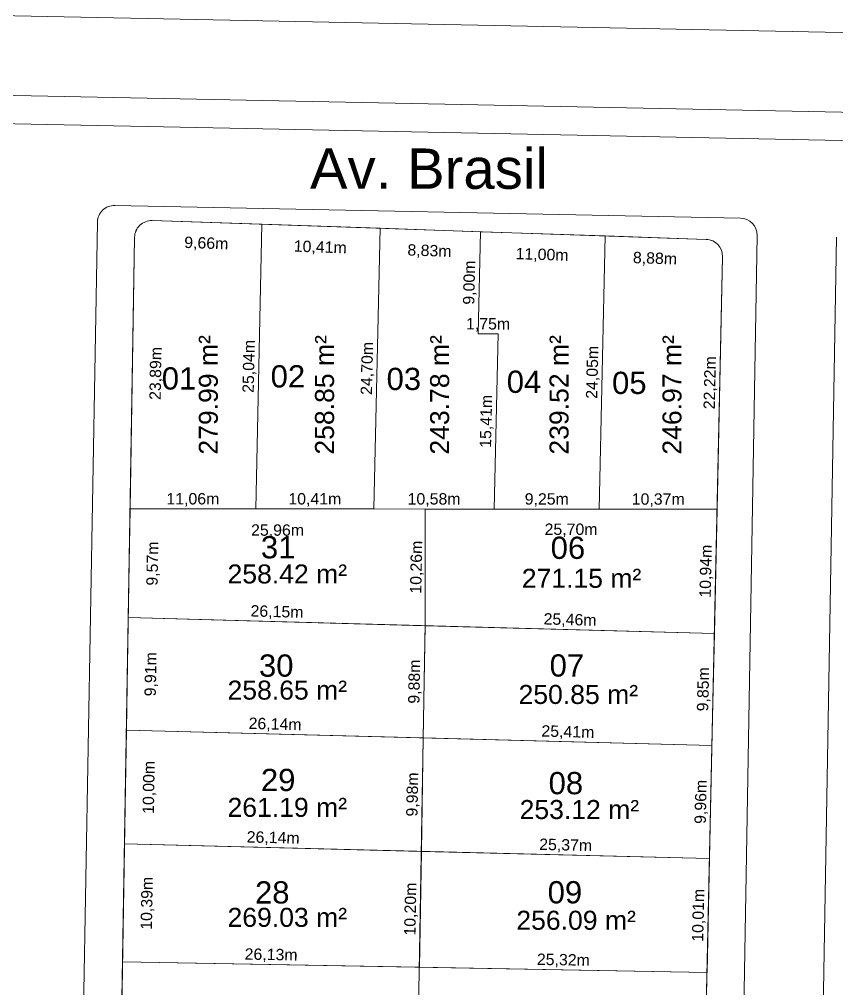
# Model space of a CAD drawing. Header units: metres. Extents: x 3808 to 8215, y 2374 to 6187.
# Drawn here: x 5280 to 5351.9, y 4895.7 to 4981 of the extents above; entities that cross this region are included whole.
import ezdxf
from ezdxf.enums import TextEntityAlignment as Align

# ---------------------------------------------------------------- set-up
doc = ezdxf.new("R2010")
doc.units = ezdxf.units.M
for name, color, linetype in [('Areas Lotes', 1, 'Continuous'), ('Calçada', 8, 'Continuous'), ('COTAS', 7, 'Continuous'), ('Lote', 7, 'Continuous'), ('Nome das Ruas', 7, 'Continuous'), ('Nº Lote', 7, 'Continuous'), ('quadras', 7, 'Continuous')]:
    doc.layers.add(name, color=color, linetype=linetype)
doc.styles.add('Arial', font='arial.ttf')
doc.dimstyles.new('Copy(2) of ISO-25', dxfattribs={"dimtxt": 1, "dimasz": 2.5, "dimexe": 1.25, "dimexo": 0.625, "dimgap": 0.2, "dimtad": 1, "dimtoh": 1, "dimlfac": 1, "dimzin": 1, "dimtxsty": 'Arial', "dimblk": 'NONE', "dimcen": 0, "dimse1": 1, "dimse2": 1, "dimsd1": 1, "dimsd2": 1, "dimclrt": 256, "dimaunit": 1, "dimadec": 3, "dimazin": 0, "dimtfac": 1, "dimtmove": 0, "dimatfit": 3, "dimldrblk": 'NONE', "dimfxl": 1, "dimtolj": 1, "dimtzin": 0, "dimarcsym": 0})

# ---------------------------------------------------------------- blocks, each defined once
blk = doc.blocks.new('*D6640')
at = {"layer": 'Defpoints', "color": 0, "linetype": 'Continuous', "transparency": 16777216}
for p in [(5341.841, 4960.071), (5341.357, 4937.856), (5341.357, 4937.856)]:
    blk.add_point(p, dxfattribs=at)
at = {"layer": 'COTAS', "linetype": 'Continuous', "lineweight": 5, "transparency": 16777216, "insert": (5340.799, 4948.981), "char_height": 1, "attachment_point": 5, "rotation": 88.75238, "style": 'Arial'}
blk.add_mtext('\\A1;22,22m', dxfattribs=at)
blk = doc.blocks.new('_None')
blk = doc.blocks.new('*D6641')
at = {"layer": 'Defpoints', "color": 0, "linetype": 'Continuous', "transparency": 16777216}
for p in [(5341.357, 4937.856), (5341.119, 4926.916), (5341.119, 4926.916)]:
    blk.add_point(p, dxfattribs=at)
at = {"layer": 'COTAS', "linetype": 'Continuous', "lineweight": 5, "transparency": 16777216, "insert": (5340.438, 4932.403), "char_height": 1, "attachment_point": 5, "rotation": 88.75238, "style": 'Arial'}
blk.add_mtext('\\A1;10,94m', dxfattribs=at)
blk = doc.blocks.new('*D6642')
at = {"layer": 'Defpoints', "color": 0, "linetype": 'Continuous', "transparency": 16777216}
for p in [(5341.119, 4926.916), (5340.905, 4917.069), (5340.905, 4917.069)]:
    blk.add_point(p, dxfattribs=at)
at = {"layer": 'COTAS', "linetype": 'Continuous', "lineweight": 5, "transparency": 16777216, "insert": (5340.211, 4922.01), "char_height": 1, "attachment_point": 5, "rotation": 88.75238, "style": 'Arial'}
blk.add_mtext('\\A1;9,85m', dxfattribs=at)
blk = doc.blocks.new('*D6643')
at = {"layer": 'Defpoints', "color": 0, "linetype": 'Continuous', "transparency": 16777216}
for p in [(5340.905, 4917.069), (5340.688, 4907.112), (5340.688, 4907.112)]:
    blk.add_point(p, dxfattribs=at)
at = {"layer": 'COTAS', "linetype": 'Continuous', "lineweight": 5, "transparency": 16777216, "insert": (5339.996, 4912.108), "char_height": 1, "attachment_point": 5, "rotation": 88.75238, "style": 'Arial'}
blk.add_mtext('\\A1;9,96m', dxfattribs=at)
blk = doc.blocks.new('*D6644')
at = {"layer": 'Defpoints', "color": 0, "linetype": 'Continuous', "transparency": 16777216}
for p in [(5340.688, 4907.112), (5340.47, 4897.103), (5340.47, 4897.103)]:
    blk.add_point(p, dxfattribs=at)
at = {"layer": 'COTAS', "linetype": 'Continuous', "lineweight": 5, "transparency": 16777216, "insert": (5339.778, 4902.125), "char_height": 1, "attachment_point": 5, "rotation": 88.75238, "style": 'Arial'}
blk.add_mtext('\\A1;10,01m', dxfattribs=at)
blk = doc.blocks.new('*D6645')
at = {"layer": 'Defpoints', "color": 0, "linetype": 'Continuous', "transparency": 16777216}
for p in [(5340.47, 4897.103), (5340.04, 4877.382), (5340.04, 4877.382)]:
    blk.add_point(p, dxfattribs=at)
at = {"layer": 'COTAS', "linetype": 'Continuous', "lineweight": 5, "transparency": 16777216, "insert": (5339.454, 4887.26), "char_height": 1, "attachment_point": 5, "rotation": 88.75238, "style": 'Arial'}
blk.add_mtext('\\A1;19,73m', dxfattribs=at)
blk = doc.blocks.new('*D6664')
at = {"layer": 'Defpoints', "color": 0, "linetype": 'Continuous', "transparency": 16777216}
for p in [(5289.03, 4898.024), (5291.964, 4897.975), (5288.703, 4878.365)]:
    blk.add_point(p, dxfattribs=at)
at = {"layer": 'COTAS', "linetype": 'Continuous', "lineweight": 5, "transparency": 16777216, "insert": (5291, 4888.159), "char_height": 1, "attachment_point": 5, "rotation": 89.05083, "style": 'Arial'}
blk.add_mtext('\\A1;19,66m', dxfattribs=at)
blk = doc.blocks.new('*D6665')
at = {"layer": 'Defpoints', "color": 0, "linetype": 'Continuous', "transparency": 16777216}
for p in [(5289.203, 4908.414), (5292.136, 4908.365), (5289.03, 4898.024)]:
    blk.add_point(p, dxfattribs=at)
at = {"layer": 'COTAS', "linetype": 'Continuous', "lineweight": 5, "transparency": 16777216, "insert": (5291.249, 4903.183), "char_height": 1, "attachment_point": 5, "rotation": 89.05083, "style": 'Arial'}
blk.add_mtext('\\A1;10,39m', dxfattribs=at)
blk = doc.blocks.new('*D6666')
at = {"layer": 'Defpoints', "color": 0, "linetype": 'Continuous', "transparency": 16777216}
for p in [(5289.369, 4918.416), (5292.301, 4918.368), (5289.203, 4908.414)]:
    blk.add_point(p, dxfattribs=at)
at = {"layer": 'COTAS', "linetype": 'Continuous', "lineweight": 5, "transparency": 16777216, "insert": (5291.418, 4913.38), "char_height": 1, "attachment_point": 5, "rotation": 89.05083, "style": 'Arial'}
blk.add_mtext('\\A1;10,00m', dxfattribs=at)
blk = doc.blocks.new('*D6667')
at = {"layer": 'Defpoints', "color": 0, "linetype": 'Continuous', "transparency": 16777216}
for p in [(5289.534, 4928.323), (5292.466, 4928.274), (5289.369, 4918.416)]:
    blk.add_point(p, dxfattribs=at)
at = {"layer": 'COTAS', "linetype": 'Continuous', "lineweight": 5, "transparency": 16777216, "insert": (5291.583, 4923.334), "char_height": 1, "attachment_point": 5, "rotation": 89.05083, "style": 'Arial'}
blk.add_mtext('\\A1;9,91m', dxfattribs=at)
blk = doc.blocks.new('*D6668')
at = {"layer": 'Defpoints', "color": 0, "linetype": 'Continuous', "transparency": 16777216}
for p in [(5289.693, 4937.894), (5292.624, 4937.845), (5289.534, 4928.323)]:
    blk.add_point(p, dxfattribs=at)
at = {"layer": 'COTAS', "linetype": 'Continuous', "lineweight": 5, "transparency": 16777216, "insert": (5291.744, 4933.073), "char_height": 1, "attachment_point": 5, "rotation": 89.05083, "style": 'Arial'}
blk.add_mtext('\\A1;9,57m', dxfattribs=at)
blk = doc.blocks.new('*D6669')
at = {"layer": 'Defpoints', "color": 0, "linetype": 'Continuous', "transparency": 16777216}
for p in [(5290.09, 4961.777), (5293.02, 4961.728), (5289.693, 4937.894)]:
    blk.add_point(p, dxfattribs=at)
at = {"layer": 'COTAS', "linetype": 'Continuous', "lineweight": 5, "transparency": 16777216, "insert": (5292.021, 4949.8), "char_height": 1, "attachment_point": 5, "rotation": 89.05083, "style": 'Arial'}
blk.add_mtext('\\A1;23,89m', dxfattribs=at)
blk = doc.blocks.new('*D6670')
at = {"layer": 'Defpoints', "color": 0, "linetype": 'Continuous', "transparency": 16777216}
for p in [(5291.64, 4963.251), (5301.293, 4962.924), (5301.202, 4960.227)]:
    blk.add_point(p, dxfattribs=at)
at = {"layer": 'COTAS', "linetype": 'Continuous', "lineweight": 5, "transparency": 16777216, "insert": (5296.402, 4961.19), "char_height": 1, "attachment_point": 5, "rotation": 358.06431, "style": 'Arial'}
blk.add_mtext('\\A1;9,66m', dxfattribs=at)
blk = doc.blocks.new('*D6671')
at = {"layer": 'Defpoints', "color": 0, "linetype": 'Continuous', "transparency": 16777216}
for p in [(5301.293, 4962.924), (5311.695, 4962.573), (5311.604, 4959.875)]:
    blk.add_point(p, dxfattribs=at)
at = {"layer": 'COTAS', "linetype": 'Continuous', "lineweight": 5, "transparency": 16777216, "insert": (5306.43, 4960.851), "char_height": 1, "attachment_point": 5, "rotation": 358.06431, "style": 'Arial'}
blk.add_mtext('\\A1;10,41m', dxfattribs=at)
blk = doc.blocks.new('*D6672')
at = {"layer": 'Defpoints', "color": 0, "linetype": 'Continuous', "transparency": 16777216}
for p in [(5311.695, 4962.573), (5320.521, 4962.275), (5320.43, 4959.577)]:
    blk.add_point(p, dxfattribs=at)
at = {"layer": 'COTAS', "linetype": 'Continuous', "lineweight": 5, "transparency": 16777216, "insert": (5316.044, 4960.526), "char_height": 1, "attachment_point": 5, "rotation": 358.06431, "style": 'Arial'}
blk.add_mtext('\\A1;8,83m', dxfattribs=at)
blk = doc.blocks.new('*D6673')
at = {"layer": 'Defpoints', "color": 0, "linetype": 'Continuous', "transparency": 16777216}
for p in [(5320.521, 4962.275), (5331.514, 4961.903), (5331.423, 4959.205)]:
    blk.add_point(p, dxfattribs=at)
at = {"layer": 'COTAS', "linetype": 'Continuous', "lineweight": 5, "transparency": 16777216, "insert": (5325.953, 4960.191), "char_height": 1, "attachment_point": 5, "rotation": 358.06431, "style": 'Arial'}
blk.add_mtext('\\A1;11,00m', dxfattribs=at)
blk = doc.blocks.new('*D6674')
at = {"layer": 'Defpoints', "color": 0, "linetype": 'Continuous', "transparency": 16777216}
for p in [(5331.514, 4961.903), (5340.392, 4961.603), (5340.301, 4958.905)]:
    blk.add_point(p, dxfattribs=at)
at = {"layer": 'COTAS', "linetype": 'Continuous', "lineweight": 5, "transparency": 16777216, "insert": (5335.889, 4959.856), "char_height": 1, "attachment_point": 5, "rotation": 358.06431, "style": 'Arial'}
blk.add_mtext('\\A1;8,88m', dxfattribs=at)
blk = doc.blocks.new('*D6675')
at = {"layer": 'Defpoints', "color": 0, "linetype": 'Continuous', "transparency": 16777216}
for p in [(5331.514, 4961.903), (5330.991, 4937.863), (5330.991, 4937.863)]:
    blk.add_point(p, dxfattribs=at)
at = {"layer": 'COTAS', "linetype": 'Continuous', "lineweight": 5, "transparency": 16777216, "insert": (5330.452, 4949.901), "char_height": 1, "attachment_point": 5, "rotation": 88.75238, "style": 'Arial'}
blk.add_mtext('\\A1;24,05m', dxfattribs=at)
blk = doc.blocks.new('*D6676')
at = {"layer": 'Defpoints', "color": 0, "linetype": 'Continuous', "transparency": 16777216}
for p in [(5322.075, 4953.276), (5321.739, 4937.87), (5321.739, 4937.87)]:
    blk.add_point(p, dxfattribs=at)
at = {"layer": 'COTAS', "linetype": 'Continuous', "lineweight": 5, "transparency": 16777216, "insert": (5321.106, 4945.59), "char_height": 1, "attachment_point": 5, "rotation": 88.75238, "style": 'Arial'}
blk.add_mtext('\\A1;15,41m', dxfattribs=at)
blk = doc.blocks.new('*D6677')
at = {"layer": 'Defpoints', "color": 0, "linetype": 'Continuous', "transparency": 16777216}
for p in [(5320.521, 4962.275), (5320.521, 4962.275), (5320.325, 4953.277)]:
    blk.add_point(p, dxfattribs=at)
at = {"layer": 'COTAS', "linetype": 'Continuous', "lineweight": 5, "transparency": 16777216, "insert": (5319.622, 4957.793), "char_height": 1, "attachment_point": 5, "rotation": 88.75238, "style": 'Arial'}
blk.add_mtext('\\A1;9,00m', dxfattribs=at)
blk = doc.blocks.new('*D6678')
at = {"layer": 'Defpoints', "color": 0, "linetype": 'Continuous', "transparency": 16777216}
for p in [(5311.695, 4962.573), (5311.695, 4962.573), (5311.157, 4937.878)]:
    blk.add_point(p, dxfattribs=at)
at = {"layer": 'COTAS', "linetype": 'Continuous', "lineweight": 5, "transparency": 16777216, "insert": (5310.625, 4950.243), "char_height": 1, "attachment_point": 5, "rotation": 88.75238, "style": 'Arial'}
blk.add_mtext('\\A1;24,70m', dxfattribs=at)
blk = doc.blocks.new('*D6679')
at = {"layer": 'Defpoints', "color": 0, "linetype": 'Continuous', "transparency": 16777216}
for p in [(5301.293, 4962.924), (5301.293, 4962.924), (5300.748, 4937.885)]:
    blk.add_point(p, dxfattribs=at)
at = {"layer": 'COTAS', "linetype": 'Continuous', "lineweight": 5, "transparency": 16777216, "insert": (5300.22, 4950.422), "char_height": 1, "attachment_point": 5, "rotation": 88.75238, "style": 'Arial'}
blk.add_mtext('\\A1;25,04m', dxfattribs=at)
blk = doc.blocks.new('*D6680')
at = {"layer": 'Defpoints', "color": 0, "linetype": 'Continuous', "transparency": 16777216}
for p in [(5289.693, 4937.894), (5315.657, 4937.875), (5315.655, 4935.12)]:
    blk.add_point(p, dxfattribs=at)
at = {"layer": 'COTAS', "linetype": 'Continuous', "lineweight": 5, "transparency": 16777216, "insert": (5302.673, 4935.93), "char_height": 1, "attachment_point": 5, "rotation": 359.958, "style": 'Arial'}
blk.add_mtext('\\A1;25,96m', dxfattribs=at)
blk = doc.blocks.new('*D6681')
at = {"layer": 'Defpoints', "color": 0, "linetype": 'Continuous', "transparency": 16777216}
for p in [(5321.739, 4937.87), (5321.739, 4937.87), (5330.991, 4937.863)]:
    blk.add_point(p, dxfattribs=at)
at = {"layer": 'COTAS', "linetype": 'Continuous', "lineweight": 5, "transparency": 16777216, "insert": (5326.366, 4938.668), "char_height": 1, "attachment_point": 5, "rotation": 359.958, "style": 'Arial'}
blk.add_mtext('\\A1;9,25m', dxfattribs=at)
blk = doc.blocks.new('*D6682')
at = {"layer": 'Defpoints', "color": 0, "linetype": 'Continuous', "transparency": 16777216}
for p in [(5330.991, 4937.863), (5341.357, 4937.856), (5341.357, 4937.856)]:
    blk.add_point(p, dxfattribs=at)
at = {"layer": 'COTAS', "linetype": 'Continuous', "lineweight": 5, "transparency": 16777216, "insert": (5336.175, 4938.66), "char_height": 1, "attachment_point": 5, "rotation": 359.958, "style": 'Arial'}
blk.add_mtext('\\A1;10,37m', dxfattribs=at)
blk = doc.blocks.new('*D6683')
at = {"layer": 'Defpoints', "color": 0, "linetype": 'Continuous', "transparency": 16777216}
for p in [(5311.157, 4937.878), (5311.157, 4937.878), (5321.739, 4937.87)]:
    blk.add_point(p, dxfattribs=at)
at = {"layer": 'COTAS', "linetype": 'Continuous', "lineweight": 5, "transparency": 16777216, "insert": (5316.449, 4938.675), "char_height": 1, "attachment_point": 5, "rotation": 359.958, "style": 'Arial'}
blk.add_mtext('\\A1;10,58m', dxfattribs=at)
blk = doc.blocks.new('*D6684')
at = {"layer": 'Defpoints', "color": 0, "linetype": 'Continuous', "transparency": 16777216}
for p in [(5289.693, 4937.894), (5300.748, 4937.894), (5300.748, 4937.885)]:
    blk.add_point(p, dxfattribs=at)
at = {"layer": 'COTAS', "linetype": 'Continuous', "lineweight": 5, "transparency": 16777216, "insert": (5295.22, 4938.686), "char_height": 1, "attachment_point": 5, "style": 'Arial'}
blk.add_mtext('\\A1;11,06m', dxfattribs=at)
blk = doc.blocks.new('*D6685')
at = {"layer": 'Defpoints', "color": 0, "linetype": 'Continuous', "transparency": 16777216}
for p in [(5300.748, 4937.885), (5311.157, 4937.885), (5311.157, 4937.878)]:
    blk.add_point(p, dxfattribs=at)
at = {"layer": 'COTAS', "linetype": 'Continuous', "lineweight": 5, "transparency": 16777216, "insert": (5305.953, 4938.679), "char_height": 1, "attachment_point": 5, "style": 'Arial'}
blk.add_mtext('\\A1;10,41m', dxfattribs=at)
blk = doc.blocks.new('*D6686')
at = {"layer": 'Defpoints', "color": 0, "linetype": 'Continuous', "transparency": 16777216}
for p in [(5315.657, 4937.875), (5341.357, 4937.856), (5341.355, 4935.193)]:
    blk.add_point(p, dxfattribs=at)
at = {"layer": 'COTAS', "linetype": 'Continuous', "lineweight": 5, "transparency": 16777216, "insert": (5328.506, 4936.003), "char_height": 1, "attachment_point": 5, "rotation": 359.958, "style": 'Arial'}
blk.add_mtext('\\A1;25,70m', dxfattribs=at)
blk = doc.blocks.new('*D6687')
at = {"layer": 'Defpoints', "color": 0, "linetype": 'Continuous', "transparency": 16777216}
for p in [(5289.534, 4928.323), (5289.534, 4928.323), (5315.673, 4927.61)]:
    blk.add_point(p, dxfattribs=at)
at = {"layer": 'COTAS', "linetype": 'Continuous', "lineweight": 5, "transparency": 16777216, "insert": (5302.625, 4928.767), "char_height": 1, "attachment_point": 5, "rotation": 358.43775, "style": 'Arial'}
blk.add_mtext('\\A1;26,15m', dxfattribs=at)
blk = doc.blocks.new('*D6752')
at = {"layer": 'Defpoints', "color": 0, "linetype": 'Continuous', "transparency": 16777216}
for p in [(5315.155, 4897.556), (5315.426, 4897.551), (5314.816, 4877.865)]:
    blk.add_point(p, dxfattribs=at)
at = {"layer": 'COTAS', "linetype": 'Continuous', "lineweight": 5, "transparency": 16777216, "insert": (5314.34, 4881.021), "char_height": 1, "attachment_point": 5, "rotation": 89.01298, "style": 'Arial'}
blk.add_mtext('\\A1;19,69m', dxfattribs=at)
blk = doc.blocks.new('*D6760')
at = {"layer": 'Defpoints', "color": 0, "linetype": 'Continuous', "transparency": 16777216}
for p in [(5315.331, 4907.753), (5315.331, 4907.753), (5315.155, 4897.556)]:
    blk.add_point(p, dxfattribs=at)
at = {"layer": 'COTAS', "linetype": 'Continuous', "lineweight": 5, "transparency": 16777216, "insert": (5314.442, 4902.668), "char_height": 1, "attachment_point": 5, "rotation": 89.01298, "style": 'Arial'}
blk.add_mtext('\\A1;10,20m', dxfattribs=at)
blk = doc.blocks.new('*D6761')
at = {"layer": 'Defpoints', "color": 0, "linetype": 'Continuous', "transparency": 16777216}
for p in [(5315.503, 4917.733), (5315.503, 4917.733), (5315.331, 4907.753)]:
    blk.add_point(p, dxfattribs=at)
at = {"layer": 'COTAS', "linetype": 'Continuous', "lineweight": 5, "transparency": 16777216, "insert": (5314.616, 4912.757), "char_height": 1, "attachment_point": 5, "rotation": 89.01298, "style": 'Arial'}
blk.add_mtext('\\A1;9,98m', dxfattribs=at)
blk = doc.blocks.new('*D6762')
at = {"layer": 'Defpoints', "color": 0, "linetype": 'Continuous', "transparency": 16777216}
for p in [(5315.673, 4927.61), (5315.673, 4927.61), (5315.503, 4917.733)]:
    blk.add_point(p, dxfattribs=at)
at = {"layer": 'COTAS', "linetype": 'Continuous', "lineweight": 5, "transparency": 16777216, "insert": (5314.787, 4922.685), "char_height": 1, "attachment_point": 5, "rotation": 89.01298, "style": 'Arial'}
blk.add_mtext('\\A1;9,88m', dxfattribs=at)
blk = doc.blocks.new('*D6763')
at = {"layer": 'Defpoints', "color": 0, "linetype": 'Continuous', "transparency": 16777216}
for p in [(5315.673, 4937.875), (5315.85, 4937.871), (5315.673, 4927.61)]:
    blk.add_point(p, dxfattribs=at)
at = {"layer": 'COTAS', "linetype": 'Continuous', "lineweight": 5, "transparency": 16777216, "insert": (5314.96, 4932.755), "char_height": 1, "attachment_point": 5, "rotation": 89.01298, "style": 'Arial'}
blk.add_mtext('\\A1;10,26m', dxfattribs=at)
blk = doc.blocks.new('*D6764')
at = {"layer": 'Defpoints', "color": 0, "linetype": 'Continuous', "transparency": 16777216}
for p in [(5320.325, 4953.277), (5322.075, 4953.276), (5322.075, 4953.276)]:
    blk.add_point(p, dxfattribs=at)
at = {"layer": 'COTAS', "linetype": 'Continuous', "lineweight": 5, "transparency": 16777216, "insert": (5321.2, 4954.077), "char_height": 1, "attachment_point": 5, "rotation": 359.958, "style": 'Arial'}
blk.add_mtext('\\A1;1,75m', dxfattribs=at)
blk = doc.blocks.new('*D7662')
at = {"layer": 'Defpoints', "color": 0, "linetype": 'Continuous', "transparency": 16777216}
for p in [(5289.03, 4898.024), (5289.03, 4898.024), (5315.155, 4897.556)]:
    blk.add_point(p, dxfattribs=at)
at = {"layer": 'COTAS', "linetype": 'Continuous', "lineweight": 5, "transparency": 16777216, "insert": (5302.107, 4898.591), "char_height": 1, "attachment_point": 5, "rotation": 358.9742, "style": 'Arial'}
blk.add_mtext('\\A1;26,13m', dxfattribs=at)
blk = doc.blocks.new('*D7663')
at = {"layer": 'Defpoints', "color": 0, "linetype": 'Continuous', "transparency": 16777216}
for p in [(5315.155, 4897.556), (5340.47, 4897.103), (5340.47, 4897.103)]:
    blk.add_point(p, dxfattribs=at)
at = {"layer": 'COTAS', "linetype": 'Continuous', "lineweight": 5, "transparency": 16777216, "insert": (5327.827, 4898.13), "char_height": 1, "attachment_point": 5, "rotation": 358.9742, "style": 'Arial'}
blk.add_mtext('\\A1;25,32m', dxfattribs=at)
blk = doc.blocks.new('*D7664')
at = {"layer": 'Defpoints', "color": 0, "linetype": 'Continuous', "transparency": 16777216}
for p in [(5315.331, 4907.753), (5315.331, 4907.753), (5340.688, 4907.112)]:
    blk.add_point(p, dxfattribs=at)
at = {"layer": 'COTAS', "linetype": 'Continuous', "lineweight": 5, "transparency": 16777216, "insert": (5328.03, 4908.233), "char_height": 1, "attachment_point": 5, "rotation": 358.55196, "style": 'Arial'}
blk.add_mtext('\\A1;25,37m', dxfattribs=at)
blk = doc.blocks.new('*D7665')
at = {"layer": 'Defpoints', "color": 0, "linetype": 'Continuous', "transparency": 16777216}
for p in [(5289.203, 4908.414), (5289.203, 4908.414), (5315.331, 4907.753)]:
    blk.add_point(p, dxfattribs=at)
at = {"layer": 'COTAS', "linetype": 'Continuous', "lineweight": 5, "transparency": 16777216, "insert": (5302.287, 4908.884), "char_height": 1, "attachment_point": 5, "rotation": 358.55196, "style": 'Arial'}
blk.add_mtext('\\A1;26,14m', dxfattribs=at)
blk = doc.blocks.new('*D7666')
at = {"layer": 'Defpoints', "color": 0, "linetype": 'Continuous', "transparency": 16777216}
for p in [(5289.369, 4918.416), (5289.369, 4918.416), (5315.503, 4917.733)]:
    blk.add_point(p, dxfattribs=at)
at = {"layer": 'COTAS', "linetype": 'Continuous', "lineweight": 5, "transparency": 16777216, "insert": (5302.457, 4918.875), "char_height": 1, "attachment_point": 5, "rotation": 358.50284, "style": 'Arial'}
blk.add_mtext('\\A1;26,14m', dxfattribs=at)
blk = doc.blocks.new('*D7667')
at = {"layer": 'Defpoints', "color": 0, "linetype": 'Continuous', "transparency": 16777216}
for p in [(5315.503, 4917.733), (5340.905, 4917.069), (5340.905, 4917.069)]:
    blk.add_point(p, dxfattribs=at)
at = {"layer": 'COTAS', "linetype": 'Continuous', "lineweight": 5, "transparency": 16777216, "insert": (5328.225, 4918.202), "char_height": 1, "attachment_point": 5, "rotation": 358.50284, "style": 'Arial'}
blk.add_mtext('\\A1;25,41m', dxfattribs=at)
blk = doc.blocks.new('*D7668')
at = {"layer": 'Defpoints', "color": 0, "linetype": 'Continuous', "transparency": 16777216}
for p in [(5315.673, 4927.61), (5341.119, 4926.916), (5341.119, 4926.916)]:
    blk.add_point(p, dxfattribs=at)
at = {"layer": 'COTAS', "linetype": 'Continuous', "lineweight": 5, "transparency": 16777216, "insert": (5328.418, 4928.064), "char_height": 1, "attachment_point": 5, "rotation": 358.43775, "style": 'Arial'}
blk.add_mtext('\\A1;25,46m', dxfattribs=at)

msp = doc.modelspace()

# ---------------------------------------------------------------- linework, layer by layer
at = {"layer": 'Calçada', "linetype": 'Continuous', "lineweight": 5}
for p, q in [((5223.393, 4982.392), (5406.963, 4978.7)), ((5223.374, 4975.391), (5408.327, 4971.671)), ((5223.324, 4972.892), (5408.277, 4969.172)), ((5288.347, 4964.583), (5343.408, 4963.475)), ((5286.817, 4963.109), (5283.876, 4795.328)), ((5344.878, 4961.95), (5341.992, 4794.333)), ((5351.876, 4961.8), (5348.991, 4794.213))]:
    msp.add_line(p, q, dxfattribs=at)
for centre, start, end in [((5288.316, 4963.083), 88.84767, 178.9959), ((5343.378, 4961.975), 359.01349, 88.84767)]:
    msp.add_arc(centre, 1.5, start, end, dxfattribs=at)
at = {"layer": 'Lote', "lineweight": 5}
for p, q in [((5301.293, 4962.924), (5300.748, 4937.885)), ((5311.695, 4962.573), (5311.157, 4937.878)), ((5320.521, 4962.275), (5320.325, 4953.277)), ((5331.514, 4961.903), (5330.991, 4937.863)), ((5320.325, 4953.277), (5322.075, 4953.276)), ((5322.075, 4953.276), (5321.739, 4937.87)), ((5289.693, 4937.894), (5341.357, 4937.856)), ((5315.657, 4937.875), (5315.677, 4927.873)), ((5289.534, 4928.323), (5341.119, 4926.916)), ((5315.677, 4927.873), (5315.046, 4891.205)), ((5289.369, 4918.416), (5340.905, 4917.069)), ((5340.688, 4907.112), (5289.203, 4908.414)), ((5289.03, 4898.024), (5340.47, 4897.103))]:
    msp.add_line(p, q, dxfattribs=at)
at = {"layer": 'Lote', "linetype": 'Continuous', "lineweight": 5, "flags": 128}
for points in [[(5301.293, 4962.924), (5291.64, 4963.251, 0.41925), (5290.09, 4961.777), (5289.693, 4937.894), (5300.748, 4937.885)], [(5341.841, 4960.071, 0.410701), (5340.392, 4961.603), (5331.514, 4961.903), (5330.991, 4937.863), (5341.357, 4937.856)]]:
    msp.add_lwpolyline(points, format="xyb", close=True, dxfattribs=at)
for points in [[(5311.695, 4962.573), (5301.293, 4962.924), (5300.748, 4937.885), (5311.157, 4937.878)], [(5322.075, 4953.276), (5320.325, 4953.277), (5320.521, 4962.275), (5311.695, 4962.573), (5311.157, 4937.878), (5321.739, 4937.87)], [(5331.514, 4961.903), (5320.521, 4962.275), (5320.325, 4953.277), (5322.075, 4953.276), (5321.739, 4937.87), (5330.991, 4937.863)], [(5315.673, 4927.61), (5315.677, 4927.873), (5315.657, 4937.875), (5289.693, 4937.894), (5289.534, 4928.323)], [(5341.119, 4926.916), (5341.357, 4937.856), (5315.657, 4937.875), (5315.677, 4927.873), (5315.673, 4927.61)], [(5315.503, 4917.733), (5315.673, 4927.61), (5289.534, 4928.323), (5289.369, 4918.416)], [(5315.673, 4927.61), (5315.503, 4917.733), (5340.905, 4917.069), (5341.119, 4926.916)], [(5315.331, 4907.753), (5315.503, 4917.733), (5289.369, 4918.416), (5289.203, 4908.414)], [(5315.503, 4917.733), (5315.331, 4907.753), (5340.688, 4907.112), (5340.905, 4917.069)], [(5315.155, 4897.556), (5315.331, 4907.753), (5289.203, 4908.414), (5289.03, 4898.024)], [(5340.47, 4897.103), (5340.688, 4907.112), (5315.331, 4907.753), (5315.155, 4897.556)]]:
    msp.add_lwpolyline(points, close=True, dxfattribs=at)
at = {"layer": 'quadras', "lineweight": 5}
for p, q in [((5291.64, 4963.251), (5340.392, 4961.603)), ((5287.366, 4797.877), (5290.09, 4961.777)), ((5341.841, 4960.071), (5338.293, 4797.156))]:
    msp.add_line(p, q, dxfattribs=at)
at = {"layer": 'quadras', "linetype": 'Continuous', "lineweight": 5, "flags": 128}
msp.add_lwpolyline([(5287.366, 4797.877, 0.415026), (5288.845, 4796.352), (5336.773, 4795.688, 0.411892), (5338.293, 4797.156), (5341.841, 4960.071, 0.410701), (5340.392, 4961.603), (5291.64, 4963.251, 0.41925), (5290.09, 4961.777)], format="xyb", close=True, dxfattribs=at)
at = {"layer": 'quadras', "lineweight": 5}
for centre, start, end in [((5291.589, 4961.752), 88.06431, 179.04783), ((5340.342, 4960.104), 358.75238, 88.06431)]:
    msp.add_arc(centre, 1.5, start, end, dxfattribs=at)

# ---------------------------------------------------------------- texts
at = {"layer": 'Areas Lotes', "lineweight": 5, "style": 'Arial'}
for s, p in [('279.99 m²', (5297.417, 4942.661)), ('258.85 m²', (5307.643, 4942.661)), ('243.78 m²', (5317.773, 4942.661)), ('239.52 m²', (5328.285, 4942.661)), ('246.97 m²', (5338.224, 4942.661))]:
    msp.add_text(s, height=1.6726, rotation=90, dxfattribs=at).set_placement(p)
for s, p in [('258.42 m²', (5298.271, 4931.324)), ('271.15 m²', (5324.169, 4930.942)), ('258.65 m²', (5298.271, 4921.104)), ('250.85 m²', (5323.883, 4920.722)), ('261.19 m²', (5298.271, 4910.788)), ('253.12 m²', (5323.978, 4910.597)), ('269.03 m²', (5298.271, 4901.109)), ('256.09 m²', (5323.691, 4900.854))]:
    msp.add_text(s, height=1.6726, dxfattribs=at).set_placement(p)
at = {"layer": 'Nome das Ruas', "lineweight": 5, "style": 'Arial'}
msp.add_text('Av. Brasil', height=3.55, dxfattribs=at).set_placement((5305.526, 4966.047, 165.916))
at = {"layer": 'Nº Lote', "linetype": 'Continuous', "lineweight": 5, "style": 'Arial'}
for s, p in [('01', (5294.004, 4948.386)), ('02', (5303.584, 4948.569)), ('03', (5313.788, 4948.343)), ('04', (5324.366, 4948.093)), ('05', (5333.632, 4947.996)), ('31', (5302.729, 4933.534)), ('06', (5328.229, 4933.485)), ('30', (5302.556, 4923.121)), ('07', (5328.138, 4923.131)), ('29', (5302.729, 4913.056)), ('08', (5328.047, 4912.777)), ('28', (5302.208, 4903.163)), ('09', (5327.963, 4903.175))]:
    msp.add_text(s, height=1.9563, dxfattribs=at).set_placement(p, align=Align.CENTER)

# ---------------------------------------------------------------- dimensions: what is measured, and where the dimension line sits
at = {"layer": 'COTAS', "linetype": 'Continuous', "lineweight": 5}
for p1, p2, distance, picture, middle in [((5291.64, 4963.251), (5301.293, 4962.924), -2.7, '*D6670', (5296.402, 4961.19)), ((5300.748, 4937.885), (5301.293, 4962.924), 0, '*D6679', (5300.22, 4950.422)), ((5311.157, 4937.878), (5311.695, 4962.573), 0, '*D6678', (5310.625, 4950.243)), ((5320.325, 4953.277), (5320.521, 4962.275), 0, '*D6677', (5319.622, 4957.793)), ((5331.514, 4961.903), (5330.991, 4937.863), 0, '*D6675', (5330.452, 4949.901)), ((5341.841, 4960.071), (5341.357, 4937.856), 0, '*D6640', (5340.799, 4948.981)), ((5322.075, 4953.276), (5321.739, 4937.87), 0, '*D6676', (5321.106, 4945.59)), ((5289.6926, 4937.8936), (5300.7479, 4937.8936), -0.0081, '*D6684', (5295.2202, 4938.6864)), ((5300.748, 4937.885), (5311.157, 4937.885), -0.008, '*D6685', (5305.953, 4938.679)), ((5321.739, 4937.87), (5311.157, 4937.878), 0, '*D6683', (5316.449, 4938.675)), ((5330.991, 4937.863), (5321.739, 4937.87), 0, '*D6681', (5326.366, 4938.668)), ((5330.991, 4937.863), (5341.357, 4937.856), 0, '*D6682', (5336.175, 4938.66)), ((5289.693, 4937.894), (5315.657, 4937.875), -2.755, '*D6680', (5302.673, 4935.93)), ((5315.657, 4937.875), (5341.357, 4937.856), -2.663, '*D6686', (5328.506, 4936.003)), ((5315.673, 4927.61), (5289.534, 4928.323), 0, '*D6687', (5302.625, 4928.767)), ((5315.673, 4927.61), (5341.119, 4926.916), 0, '*D7668', (5328.418, 4928.064)), ((5315.503, 4917.733), (5289.369, 4918.416), 0, '*D7666', (5302.457, 4918.875)), ((5315.503, 4917.733), (5340.905, 4917.069), 0, '*D7667', (5328.225, 4918.202)), ((5315.331, 4907.753), (5289.203, 4908.414), 0, '*D7665', (5302.287, 4908.884)), ((5340.688, 4907.112), (5315.331, 4907.753), 0, '*D7664', (5328.03, 4908.233)), ((5315.155, 4897.556), (5289.03, 4898.024), 0, '*D7662', (5302.107, 4898.591)), ((5315.155, 4897.556), (5340.47, 4897.103), 0, '*D7663', (5327.827, 4898.13))]:
    dim = msp.add_aligned_dim(p1=p1, p2=p2, distance=distance, dimstyle='Copy(2) of ISO-25', override={"dimpost": 'm'}, dxfattribs=at)
    dim.commit()
    dim.dimension.update_dxf_attribs({"geometry": picture, "text_midpoint": middle})
for base, p1, p2, angle, picture, middle in [((5311.604, 4959.875), (5301.293, 4962.924), (5311.695, 4962.573), 178.06431, '*D6671', (5306.43, 4960.851)), ((5320.43, 4959.577), (5311.695, 4962.573), (5320.521, 4962.275), 178.06431, '*D6672', (5316.044, 4960.526)), ((5293.02, 4961.728), (5289.693, 4937.894), (5290.09, 4961.777), 269.05083, '*D6669', (5292.021, 4949.8)), ((5331.423, 4959.205), (5320.521, 4962.275), (5331.514, 4961.903), 178.06431, '*D6673', (5325.953, 4960.191)), ((5340.301, 4958.905), (5331.514, 4961.903), (5340.392, 4961.603), 178.06431, '*D6674', (5335.889, 4959.856)), ((5292.624, 4937.845), (5289.534, 4928.323), (5289.693, 4937.894), 269.05083, '*D6668', (5291.744, 4933.073)), ((5315.85, 4937.871), (5315.673, 4927.61), (5315.673, 4937.875), 269.01298, '*D6763', (5314.96, 4932.755)), ((5341.119, 4926.916), (5341.357, 4937.856), (5341.119, 4926.916), 88.75238, '*D6641', (5340.438, 4932.403)), ((5292.466, 4928.274), (5289.369, 4918.416), (5289.534, 4928.323), 269.05083, '*D6667', (5291.583, 4923.334)), ((5315.673, 4927.61), (5315.503, 4917.733), (5315.673, 4927.61), 269.01298, '*D6762', (5314.787, 4922.685)), ((5340.905, 4917.069), (5341.119, 4926.916), (5340.905, 4917.069), 88.75238, '*D6642', (5340.211, 4922.01)), ((5292.301, 4918.368), (5289.203, 4908.414), (5289.369, 4918.416), 269.05083, '*D6666', (5291.418, 4913.38)), ((5315.503, 4917.733), (5315.331, 4907.753), (5315.503, 4917.733), 269.01298, '*D6761', (5314.616, 4912.757)), ((5340.688, 4907.112), (5340.905, 4917.069), (5340.688, 4907.112), 88.75238, '*D6643', (5339.996, 4912.108)), ((5292.136, 4908.365), (5289.03, 4898.024), (5289.203, 4908.414), 269.05083, '*D6665', (5291.249, 4903.183)), ((5315.331, 4907.753), (5315.155, 4897.556), (5315.331, 4907.753), 269.01298, '*D6760', (5314.442, 4902.668)), ((5340.47, 4897.103), (5340.688, 4907.112), (5340.47, 4897.103), 88.75238, '*D6644', (5339.778, 4902.125)), ((5291.964, 4897.975), (5288.703, 4878.365), (5289.03, 4898.024), 269.05083, '*D6664', (5291, 4888.159)), ((5340.04, 4877.382), (5340.47, 4897.103), (5340.04, 4877.382), 88.75238, '*D6645', (5339.454, 4887.26))]:
    dim = msp.add_linear_dim(base=base, p1=p1, p2=p2, angle=angle, dimstyle='Copy(2) of ISO-25', override={"dimpost": 'm', "dimtmove": 1}, dxfattribs=at)
    dim.commit()
    dim.dimension.update_dxf_attribs({"geometry": picture, "text_midpoint": middle})
for base, p1, p2, angle, picture, middle in [((5322.075, 4953.276), (5320.325, 4953.277), (5322.075, 4953.276), 359.958, '*D6764', (5321.2, 4953.276)), ((5315.426, 4897.551), (5314.816, 4877.865), (5315.155, 4897.556), 89.01298, '*D6752', (5315.141, 4881.007))]:
    dim = msp.add_linear_dim(base=base, p1=p1, p2=p2, angle=angle, dimstyle='Copy(2) of ISO-25', override={"dimpost": 'm'}, dxfattribs=at)
    dim.commit()
    dim.dimension.update_dxf_attribs({"geometry": picture, "text_midpoint": middle, "dimtype": 161})

doc.saveas('drawing.dxf')
